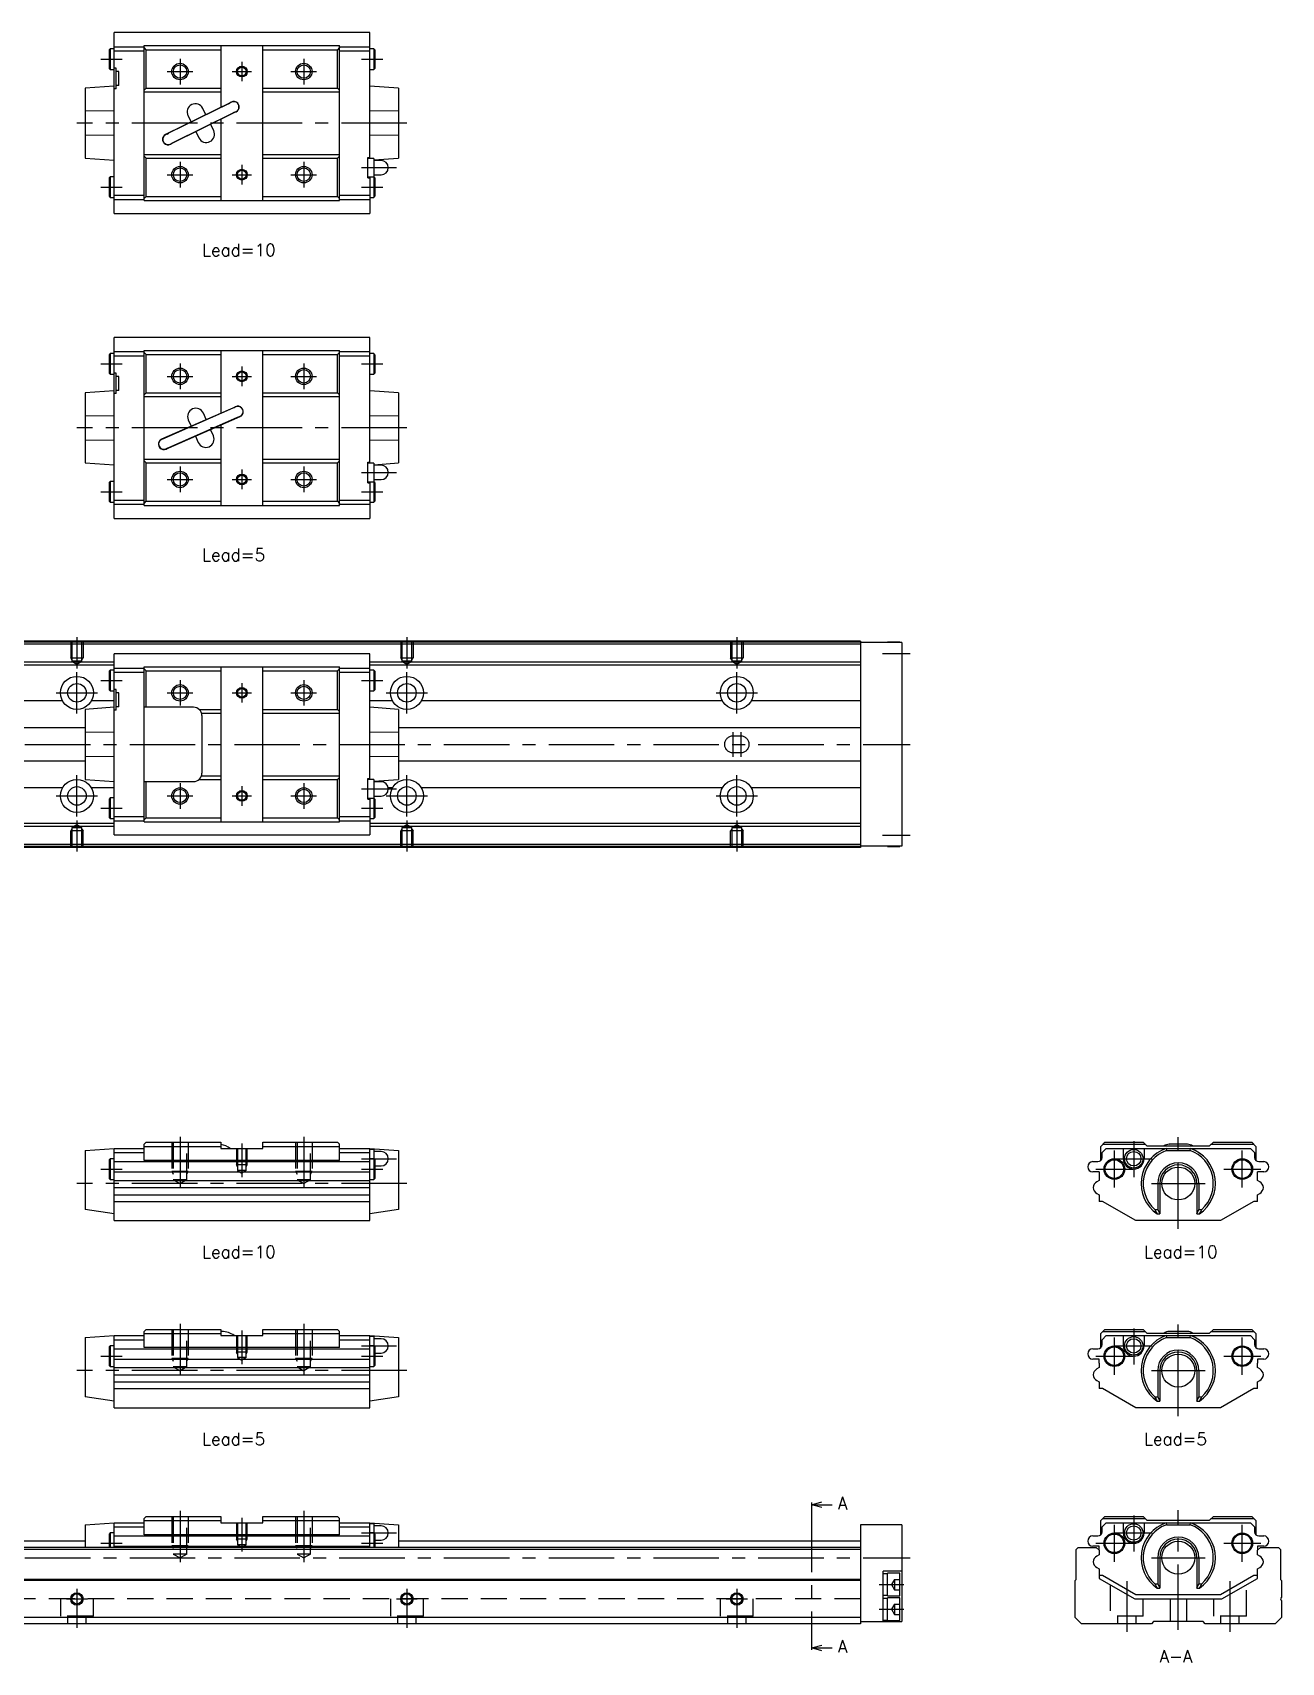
# Model space of a CAD drawing. Extents: x 0 to 574, y -8 to 396.
# Drawn here: x 271.4 to 574.1, y 0.6 to 395.8 of the extents above; entities that cross this region are included whole.
import ezdxf

# ---------------------------------------------------------------- set-up
doc = ezdxf.new("R2010")
doc.units = 0
doc.header["$LTSCALE"] = 0.5
doc.linetypes.add('CENTER', pattern=[50.8, 31.75, -6.35, 6.35, -6.35])
doc.linetypes.add('DASHED', pattern=[19.05, 12.7, -6.35])
for name, color, linetype in [('MSM_CENTER', 1, 'CENTER'), ('MSM_CONTINUOUS', 7, 'CONTINUOUS'), ('MSM_DASHED', 4, 'DASHED'), ('MSM_NARROW', 5, 'CONTINUOUS'), ('MSM_PART_NUMBER', 7, 'CONTINUOUS')]:
    doc.layers.add(name, color=color, linetype=linetype)
doc.styles.get("Standard").update_dxf_attribs({"font": 'txt.shx', "height": 1, "bigfont": 'bigfont.shx'})

msp = doc.modelspace()

# ---------------------------------------------------------------- linework, layer by layer
at = {"layer": 'MSM_CENTER'}
for p, q in [((287.91, 389.38), (293.11, 389.38)), ((307.11, 389.48), (307.11, 383.28)), ((322.11, 388.75), (322.11, 384.02)), ((337.11, 389.48), (337.11, 383.28)), ((351.11, 389.38), (356.31, 389.38)), ((304.01, 386.38), (310.21, 386.38)), ((319.74, 386.38), (324.47, 386.38)), ((334.01, 386.38), (340.21, 386.38)), ((362.11, 373.88), (282.11, 373.88)), ((307.11, 364.48), (307.11, 358.28)), ((322.11, 363.75), (322.11, 359.02)), ((337.11, 364.48), (337.11, 358.28)), ((304.01, 361.38), (310.21, 361.38)), ((319.74, 361.38), (324.47, 361.38)), ((334.01, 361.38), (340.21, 361.38)), ((351.11, 363.08), (359.61, 363.08)), ((287.91, 358.38), (293.11, 358.38)), ((351.11, 358.38), (356.31, 358.38)), ((287.91, 315.48), (293.11, 315.48)), ((304.01, 312.48), (310.21, 312.48)), ((307.11, 315.58), (307.11, 309.38)), ((319.74, 312.48), (324.47, 312.48)), ((322.11, 314.85), (322.11, 310.12)), ((334.01, 312.48), (340.21, 312.48)), ((337.11, 315.58), (337.11, 309.38)), ((351.11, 315.48), (356.31, 315.48)), ((362.11, 299.98), (282.11, 299.98)), ((307.11, 290.58), (307.11, 284.38)), ((322.11, 289.85), (322.11, 285.12)), ((337.11, 290.58), (337.11, 284.38)), ((351.11, 289.18), (359.61, 289.18)), ((304.01, 287.48), (310.21, 287.48)), ((319.74, 287.48), (324.47, 287.48)), ((334.01, 287.48), (340.21, 287.48)), ((287.91, 284.48), (293.11, 284.48)), ((351.11, 284.48), (356.31, 284.48)), ((282.11, 249.23), (282.11, 241.6)), ((362.11, 249.23), (362.11, 241.6)), ((442.11, 249.23), (442.11, 241.6)), ((477.41, 245.23), (484.11, 245.23)), ((282.11, 230.73), (282.11, 240.73)), ((287.91, 238.73), (293.11, 238.73)), ((307.11, 238.83), (307.11, 232.63)), ((322.11, 238.1), (322.11, 233.37)), ((337.11, 238.83), (337.11, 232.63)), ((351.11, 238.73), (356.31, 238.73)), ((362.11, 230.73), (362.11, 240.73)), ((442.11, 230.73), (442.11, 240.73)), ((277.11, 235.73), (287.11, 235.73)), ((304.01, 235.73), (310.21, 235.73)), ((319.74, 235.73), (324.47, 235.73)), ((334.01, 235.73), (340.21, 235.73)), ((357.11, 235.73), (367.11, 235.73)), ((437.11, 235.73), (447.11, 235.73)), ((441.11, 226.23), (441.11, 220.23)), ((443.11, 226.23), (443.11, 220.23)), ((117.11, 223.23), (484.11, 223.23)), ((282.11, 205.73), (282.11, 215.73)), ((307.11, 213.83), (307.11, 207.63)), ((337.11, 213.83), (337.11, 207.63)), ((362.11, 205.73), (362.11, 215.73)), ((442.11, 205.73), (442.11, 215.73)), ((277.11, 210.73), (287.11, 210.73)), ((304.01, 210.73), (310.21, 210.73)), ((319.74, 210.73), (324.47, 210.73)), ((322.11, 213.1), (322.11, 208.37)), ((334.01, 210.73), (340.21, 210.73)), ((351.11, 212.43), (359.61, 212.43)), ((357.11, 210.73), (367.11, 210.73)), ((437.11, 210.73), (447.11, 210.73)), ((287.91, 207.73), (293.11, 207.73)), ((351.11, 207.73), (356.31, 207.73)), ((282.11, 204.74), (282.11, 197.23)), ((362.11, 204.74), (362.11, 197.23)), ((442.11, 204.74), (442.11, 197.23)), ((477.41, 201.23), (484.11, 201.23)), ((307.11, 128.1), (307.11, 115.71)), ((337.11, 128.1), (337.11, 115.71)), ((538.35, 127), (538.35, 118.25)), ((549.15, 105.75), (549.15, 128.05)), ((322.11, 126.45), (322.11, 118.29)), ((351.11, 122.75), (359.61, 122.75)), ((533.65, 115.75), (533.65, 124.75)), ((533.85, 122.75), (542.85, 122.75)), ((564.65, 115.75), (564.65, 124.75)), ((287.91, 120.25), (293.11, 120.25)), ((351.11, 120.25), (356.31, 120.25)), ((529.15, 120.25), (538.15, 120.25)), ((560.15, 120.25), (569.15, 120.25)), ((362.11, 116.75), (282.11, 116.75)), ((542.65, 116.75), (555.65, 116.75)), ((307.11, 82.72), (307.11, 70.34)), ((322.11, 81.07), (322.11, 72.91)), ((337.11, 82.72), (337.11, 70.34)), ((533.65, 70.37), (533.65, 79.37)), ((538.35, 81.62), (538.35, 72.87)), ((549.15, 60.37), (549.15, 82.67)), ((564.65, 70.37), (564.65, 79.37)), ((351.11, 77.37), (359.61, 77.37)), ((533.85, 77.37), (542.85, 77.37)), ((362.11, 71.37), (282.11, 71.37)), ((287.91, 74.87), (293.11, 74.87)), ((351.11, 74.87), (356.31, 74.87)), ((529.15, 74.87), (538.15, 74.87)), ((542.65, 71.37), (555.65, 71.37)), ((560.15, 74.87), (569.15, 74.87)), ((307.11, 37.35), (307.11, 24.96)), ((322.11, 35.7), (322.11, 27.54)), ((337.11, 37.35), (337.11, 24.96)), ((460.2, 38.36), (460.2, 4.63)), ((538.35, 36.25), (538.35, 27.5)), ((549.15, 8.5), (549.15, 37.5)), ((351.11, 32), (359.61, 32)), ((533.65, 25), (533.65, 34)), ((533.85, 32), (542.85, 32)), ((564.65, 25), (564.65, 34)), ((287.91, 29.5), (293.11, 29.5)), ((351.11, 29.5), (356.31, 29.5)), ((529.15, 29.5), (538.15, 29.5)), ((560.15, 29.5), (569.15, 29.5)), ((117.11, 26), (484.11, 26)), ((542.65, 26), (555.65, 26)), ((536.65, 20.29), (536.65, 8)), ((561.65, 20.29), (561.65, 8)), ((279.57, 16), (284.64, 16)), ((282.11, 18.5), (282.11, 9)), ((359.57, 16), (364.64, 16)), ((362.11, 18.5), (362.11, 9)), ((439.53, 16), (444.68, 16)), ((442.11, 18.5), (442.11, 9)), ((476.61, 19.5), (482.61, 19.5)), ((476.61, 13.5), (482.61, 13.5))]:
    msp.add_line(p, q, dxfattribs=at)
at = {"layer": 'MSM_CONTINUOUS'}
for p, q in [((353.11, 395.83), (291.11, 395.83)), ((291.11, 351.93), (291.11, 395.83)), ((353.11, 365.33), (353.11, 395.83)), ((290.16, 391.88), (289.91, 391.63)), ((289.91, 391.63), (289.91, 387.13)), ((291.11, 391.88), (290.16, 391.88)), ((290.16, 391.88), (290.16, 386.88)), ((291.11, 392.38), (298.41, 392.38)), ((291.11, 391.38), (298.41, 391.38)), ((298.41, 355.08), (298.41, 392.68)), ((298.41, 392.68), (345.81, 392.68)), ((298.91, 391.68), (298.41, 392.18)), ((298.91, 382.38), (298.91, 391.68)), ((298.91, 391.68), (317.01, 391.68)), ((317.01, 392.68), (317.01, 377.73)), ((327.21, 355.08), (327.21, 392.68)), ((327.21, 391.68), (345.31, 391.68)), ((345.81, 392.18), (345.31, 391.68)), ((345.31, 382.38), (345.31, 391.68)), ((345.81, 355.08), (345.81, 392.68)), ((345.81, 392.38), (353.11, 392.38)), ((345.81, 391.38), (353.11, 391.38)), ((354.06, 391.88), (353.11, 391.88)), ((354.06, 391.88), (354.06, 386.88)), ((354.31, 391.63), (354.06, 391.88)), ((354.31, 391.63), (354.31, 387.13)), ((289.91, 387.13), (290.16, 386.88)), ((290.16, 386.88), (291.11, 386.88)), ((291.61, 387.18), (291.11, 387.18)), ((291.61, 382.18), (291.61, 387.18)), ((292.31, 386.38), (291.61, 386.38)), ((292.31, 382.98), (292.31, 386.38)), ((353.11, 386.88), (354.06, 386.88)), ((354.06, 386.88), (354.31, 387.13)), ((291.11, 382.88), (284.11, 382.38)), ((284.11, 382.38), (284.11, 365.38)), ((291.61, 382.18), (291.11, 382.18)), ((292.31, 382.98), (291.61, 382.98)), ((298.41, 381.88), (298.91, 382.38)), ((298.41, 381.48), (317.01, 381.48)), ((298.91, 382.38), (317.01, 382.38)), ((327.21, 382.38), (345.31, 382.38)), ((327.21, 381.48), (345.81, 381.48)), ((345.31, 382.38), (345.81, 381.88)), ((360.11, 382.38), (353.11, 382.88)), ((360.11, 382.38), (360.11, 365.38)), ((291.11, 376.84), (284.11, 376.76)), ((319.58, 379), (303.58, 371.1)), ((318.87, 378.59), (304.34, 371.42)), ((304.73, 368.77), (320.73, 376.67)), ((305.44, 369.18), (319.98, 376.35)), ((309.03, 375.69), (309.79, 374.16)), ((313.37, 375.93), (312.62, 377.46)), ((318.87, 378.59), (319.2, 378.72)), ((319.6, 378.95), (319.29, 378.8)), ((320.28, 376.54), (319.98, 376.35)), ((320.39, 376.55), (320.71, 376.71)), ((360.11, 376.76), (353.11, 376.84)), ((310.94, 371.83), (311.69, 370.31)), ((315.28, 372.08), (314.52, 373.6)), ((317.01, 374.83), (317.01, 355.08)), ((284.11, 371.01), (291.11, 370.93)), ((303.92, 371.21), (303.6, 371.05)), ((304.03, 371.23), (304.34, 371.42)), ((304.71, 368.81), (305.02, 368.97)), ((305.11, 369.05), (305.44, 369.18)), ((353.11, 370.93), (360.11, 371.01)), ((284.11, 365.38), (291.11, 364.88)), ((298.41, 366.28), (317.01, 366.28)), ((298.91, 365.38), (298.41, 365.88)), ((298.91, 365.38), (317.01, 365.38)), ((298.91, 356.08), (298.91, 365.38)), ((327.21, 366.28), (345.81, 366.28)), ((327.21, 365.38), (345.31, 365.38)), ((345.81, 365.88), (345.31, 365.38)), ((345.31, 356.08), (345.31, 365.38)), ((352.61, 365.58), (353.11, 365.58)), ((352.61, 360.58), (352.61, 365.58)), ((354.11, 365.33), (352.61, 365.33)), ((354.11, 364.95), (360.11, 365.38)), ((354.11, 365.33), (354.11, 360.83)), ((355.86, 364.83), (354.11, 364.83)), ((290.16, 360.88), (289.91, 360.63)), ((289.91, 360.63), (289.91, 356.13)), ((290.16, 360.88), (290.16, 355.88)), ((291.11, 360.88), (290.16, 360.88)), ((352.61, 360.83), (354.11, 360.83)), ((352.61, 360.58), (353.11, 360.58)), ((353.11, 360.83), (353.11, 351.93)), ((354.06, 360.83), (354.06, 355.88)), ((354.11, 361.33), (355.86, 361.33)), ((354.31, 360.63), (354.11, 360.83)), ((354.31, 360.63), (354.31, 356.13)), ((289.91, 356.13), (290.16, 355.88)), ((290.16, 355.88), (291.11, 355.88)), ((291.11, 356.38), (298.41, 356.38)), ((298.41, 355.58), (298.91, 356.08)), ((298.91, 356.08), (317.01, 356.08)), ((327.21, 356.08), (345.31, 356.08)), ((345.31, 356.08), (345.81, 355.58)), ((345.81, 356.38), (353.11, 356.38)), ((353.11, 355.88), (354.06, 355.88)), ((354.06, 355.88), (354.31, 356.13)), ((291.11, 355.38), (298.41, 355.38)), ((291.11, 351.93), (353.11, 351.93)), ((298.41, 355.08), (345.81, 355.08)), ((345.81, 355.38), (353.11, 355.38)), ((353.11, 321.93), (291.11, 321.93)), ((291.11, 278.03), (291.11, 321.93)), ((353.11, 291.43), (353.11, 321.93)), ((290.16, 317.98), (289.91, 317.73)), ((289.91, 317.73), (289.91, 313.23)), ((291.11, 317.98), (290.16, 317.98)), ((290.16, 317.98), (290.16, 312.98)), ((291.11, 318.48), (298.41, 318.48)), ((291.11, 317.48), (298.41, 317.48)), ((298.41, 281.18), (298.41, 318.78)), ((298.41, 318.78), (345.81, 318.78)), ((298.91, 317.78), (298.41, 318.28)), ((298.91, 308.48), (298.91, 317.78)), ((298.91, 317.78), (317.01, 317.78)), ((317.01, 318.78), (317.01, 303.53)), ((327.21, 281.18), (327.21, 318.78)), ((327.21, 317.78), (345.31, 317.78)), ((345.81, 318.28), (345.31, 317.78)), ((345.31, 308.48), (345.31, 317.78)), ((345.81, 281.18), (345.81, 318.78)), ((345.81, 318.48), (353.11, 318.48)), ((345.81, 317.48), (353.11, 317.48)), ((354.06, 317.98), (353.11, 317.98)), ((354.06, 317.98), (354.06, 312.98)), ((354.31, 317.73), (354.06, 317.98)), ((354.31, 317.73), (354.31, 313.23)), ((289.91, 313.23), (290.16, 312.98)), ((290.16, 312.98), (291.11, 312.98)), ((291.61, 313.28), (291.11, 313.28)), ((291.61, 308.28), (291.61, 313.28)), ((292.31, 312.48), (291.61, 312.48)), ((292.31, 309.08), (292.31, 312.48)), ((353.11, 312.98), (354.06, 312.98)), ((354.06, 312.98), (354.31, 313.23)), ((291.11, 308.98), (284.11, 308.48)), ((284.11, 308.48), (284.11, 291.48)), ((291.61, 308.28), (291.11, 308.28)), ((292.31, 309.08), (291.61, 309.08)), ((298.41, 307.98), (298.91, 308.48)), ((298.91, 308.48), (317.01, 308.48)), ((327.21, 308.48), (345.31, 308.48)), ((345.31, 308.48), (345.81, 307.98)), ((360.11, 308.48), (353.11, 308.98)), ((360.11, 308.48), (360.11, 291.48)), ((298.41, 307.58), (317.01, 307.58)), ((320.63, 305.12), (302.63, 297.22)), ((319.9, 304.75), (303.4, 297.51)), ((320.65, 305.08), (320.33, 304.93)), ((327.21, 307.58), (345.81, 307.58)), ((291.11, 302.94), (284.11, 302.86)), ((303.68, 294.84), (321.68, 302.74)), ((304.41, 295.22), (320.91, 302.46)), ((309.12, 301.93), (309.8, 300.37)), ((313.46, 301.98), (312.78, 303.53)), ((317.01, 300.69), (317.01, 281.18)), ((321.33, 302.64), (321.66, 302.79)), ((360.11, 302.86), (353.11, 302.94)), ((284.11, 297.11), (291.11, 297.03)), ((302.98, 297.32), (302.65, 297.18)), ((310.85, 297.99), (311.53, 296.43)), ((315.19, 298.04), (314.51, 299.6)), ((353.11, 297.03), (360.11, 297.11)), ((303.66, 294.89), (303.98, 295.03)), ((284.11, 291.48), (291.11, 290.98)), ((298.41, 292.38), (317.01, 292.38)), ((298.91, 291.48), (298.41, 291.98)), ((298.91, 291.48), (317.01, 291.48)), ((298.91, 282.18), (298.91, 291.48)), ((327.21, 292.38), (345.81, 292.38)), ((327.21, 291.48), (345.31, 291.48)), ((345.81, 291.98), (345.31, 291.48)), ((345.31, 282.18), (345.31, 291.48)), ((352.61, 291.68), (353.11, 291.68)), ((352.61, 286.68), (352.61, 291.68)), ((354.11, 291.43), (352.61, 291.43)), ((354.11, 291.05), (360.11, 291.48)), ((354.11, 291.43), (354.11, 286.93)), ((355.86, 290.93), (354.11, 290.93)), ((290.16, 286.98), (289.91, 286.73)), ((289.91, 286.73), (289.91, 282.23)), ((290.16, 286.98), (290.16, 281.98)), ((291.11, 286.98), (290.16, 286.98)), ((352.61, 286.93), (354.11, 286.93)), ((352.61, 286.68), (353.11, 286.68)), ((353.11, 286.93), (353.11, 278.03)), ((354.06, 286.93), (354.06, 281.98)), ((354.11, 287.43), (355.86, 287.43)), ((354.31, 286.73), (354.11, 286.93)), ((354.31, 286.73), (354.31, 282.23)), ((289.91, 282.23), (290.16, 281.98)), ((290.16, 281.98), (291.11, 281.98)), ((291.11, 282.48), (298.41, 282.48)), ((291.11, 281.48), (298.41, 281.48)), ((298.41, 281.68), (298.91, 282.18)), ((298.41, 281.18), (345.81, 281.18)), ((298.91, 282.18), (317.01, 282.18)), ((327.21, 282.18), (345.31, 282.18)), ((345.31, 282.18), (345.81, 281.68)), ((345.81, 282.48), (353.11, 282.48)), ((345.81, 281.48), (353.11, 281.48)), ((353.11, 281.98), (354.06, 281.98)), ((354.06, 281.98), (354.31, 282.23)), ((291.11, 278.03), (353.11, 278.03)), ((472.11, 248.23), (172.11, 248.23)), ((472.11, 248.03), (172.11, 248.03)), ((472.11, 247.53), (172.11, 247.53)), ((353.11, 245.18), (291.11, 245.18)), ((291.11, 201.28), (291.11, 245.18)), ((353.11, 214.68), (353.11, 245.18)), ((472.11, 248.23), (472.11, 198.23)), ((482.11, 247.93), (472.11, 247.93)), ((478.61, 247.93), (478.61, 247.98)), ((481.61, 247.98), (478.61, 247.98)), ((481.61, 247.93), (481.61, 247.98)), ((482.11, 247.93), (482.11, 198.53)), ((291.11, 243.13), (172.11, 243.13)), ((291.11, 242.43), (172.11, 242.43)), ((290.16, 241.23), (289.91, 240.98)), ((291.11, 241.23), (290.16, 241.23)), ((290.16, 241.23), (290.16, 236.23)), ((291.11, 241.73), (298.41, 241.73)), ((298.41, 242.03), (345.81, 242.03)), ((298.41, 204.43), (298.41, 242.03)), ((298.91, 241.03), (298.41, 241.53)), ((317.01, 242.03), (317.01, 204.43)), ((327.21, 204.43), (327.21, 242.03)), ((345.81, 241.53), (345.31, 241.03)), ((345.81, 204.43), (345.81, 242.03)), ((345.81, 241.73), (353.11, 241.73)), ((472.11, 243.13), (353.11, 243.13)), ((472.11, 242.43), (353.11, 242.43)), ((354.06, 241.23), (353.11, 241.23)), ((354.06, 241.23), (354.06, 236.23)), ((354.31, 240.98), (354.06, 241.23)), ((289.91, 240.98), (289.91, 236.48)), ((291.11, 240.73), (298.41, 240.73)), ((298.91, 241.03), (317.01, 241.03)), ((298.91, 232.23), (298.91, 241.03)), ((327.21, 241.03), (345.31, 241.03)), ((345.31, 231.73), (345.31, 241.03)), ((345.81, 240.73), (353.11, 240.73)), ((354.31, 240.98), (354.31, 236.48)), ((278.62, 233.77), (205.59, 233.77)), ((291.11, 233.77), (285.59, 233.77)), ((289.91, 236.48), (290.16, 236.23)), ((290.16, 236.23), (291.11, 236.23)), ((291.61, 236.53), (291.11, 236.53)), ((291.61, 231.53), (291.61, 236.53)), ((292.31, 235.73), (291.61, 235.73)), ((292.31, 232.33), (292.31, 235.73)), ((353.11, 236.23), (354.06, 236.23)), ((358.62, 233.77), (353.11, 233.77)), ((354.06, 236.23), (354.31, 236.48)), ((438.62, 233.77), (365.59, 233.77)), ((472.11, 233.77), (445.59, 233.77)), ((291.11, 232.23), (284.11, 231.73)), ((284.11, 231.73), (284.11, 214.73)), ((291.61, 231.53), (291.11, 231.53)), ((292.31, 232.33), (291.61, 232.33)), ((310.41, 232.23), (298.41, 232.23)), ((311.73, 231.73), (317.01, 231.73)), ((312.31, 230.83), (317.01, 230.83)), ((312.41, 230.23), (312.41, 216.23)), ((327.21, 231.73), (345.31, 231.73)), ((327.21, 230.83), (345.81, 230.83)), ((345.31, 231.73), (345.81, 231.23)), ((360.11, 231.73), (353.11, 232.23)), ((360.11, 231.73), (360.11, 214.73)), ((284.11, 227.23), (181.61, 227.23)), ((291.11, 226.19), (284.11, 226.11)), ((360.11, 226.11), (353.11, 226.19)), ((472.11, 227.23), (360.11, 227.23)), ((181.61, 219.23), (284.11, 219.23)), ((284.11, 220.36), (291.11, 220.28)), ((353.11, 220.28), (360.11, 220.36)), ((360.11, 219.23), (472.11, 219.23)), ((284.11, 214.73), (291.11, 214.23)), ((298.41, 214.23), (310.41, 214.23)), ((298.91, 205.43), (298.91, 214.23)), ((311.73, 214.73), (317.01, 214.73)), ((312.31, 215.63), (317.01, 215.63)), ((327.21, 215.63), (345.81, 215.63)), ((327.21, 214.73), (345.31, 214.73)), ((345.81, 215.23), (345.31, 214.73)), ((345.31, 205.43), (345.31, 214.73)), ((352.61, 214.93), (353.11, 214.93)), ((352.61, 209.93), (352.61, 214.93)), ((354.11, 214.68), (352.61, 214.68)), ((354.11, 214.3), (360.11, 214.73)), ((354.11, 214.68), (354.11, 210.18)), ((355.86, 214.18), (354.11, 214.18)), ((278.62, 212.69), (205.59, 212.69)), ((291.11, 212.69), (285.59, 212.69)), ((290.16, 210.23), (289.91, 209.98)), ((289.91, 209.98), (289.91, 205.48)), ((290.16, 210.23), (290.16, 205.23)), ((291.11, 210.23), (290.16, 210.23)), ((352.61, 210.18), (354.11, 210.18)), ((352.61, 209.93), (353.11, 209.93)), ((353.11, 210.18), (353.11, 201.28)), ((354.06, 210.18), (354.06, 205.23)), ((354.11, 210.68), (355.86, 210.68)), ((354.31, 209.98), (354.11, 210.18)), ((354.31, 209.98), (354.31, 205.48)), ((358.62, 212.69), (357.59, 212.69)), ((438.62, 212.69), (365.59, 212.69)), ((472.11, 212.69), (445.59, 212.69)), ((291.11, 205.73), (298.41, 205.73)), ((345.81, 205.73), (353.11, 205.73)), ((291.11, 204.03), (172.11, 204.03)), ((291.11, 203.33), (172.11, 203.33)), ((289.91, 205.48), (290.16, 205.23)), ((290.16, 205.23), (291.11, 205.23)), ((291.11, 204.73), (298.41, 204.73)), ((298.41, 204.93), (298.91, 205.43)), ((298.41, 204.43), (345.81, 204.43)), ((298.91, 205.43), (317.01, 205.43)), ((327.21, 205.43), (345.31, 205.43)), ((345.31, 205.43), (345.81, 204.93)), ((345.81, 204.73), (353.11, 204.73)), ((353.11, 205.23), (354.06, 205.23)), ((472.11, 204.03), (353.11, 204.03)), ((472.11, 203.33), (353.11, 203.33)), ((354.06, 205.23), (354.31, 205.48)), ((472.11, 198.93), (172.11, 198.93)), ((472.11, 198.43), (172.11, 198.43)), ((472.11, 198.23), (172.11, 198.23)), ((291.11, 201.28), (353.11, 201.28)), ((482.11, 198.53), (472.11, 198.53)), ((478.61, 198.48), (481.61, 198.48)), ((481.61, 198.48), (481.61, 198.53)), ((298.41, 126.25), (298.91, 126.75)), ((298.91, 126.75), (317.01, 126.75)), ((317.01, 126.75), (317.01, 125.25)), ((327.21, 125.25), (327.21, 126.75)), ((327.21, 126.75), (345.31, 126.75)), ((345.31, 126.75), (345.81, 126.25)), ((531.34, 126.75), (530.34, 125.75)), ((531.34, 126.75), (540.65, 126.75)), ((541.55, 125.85), (540.65, 126.75)), ((557.65, 126.75), (556.75, 125.85)), ((557.65, 126.75), (566.94, 126.75)), ((567.94, 125.75), (566.94, 126.75)), ((284.11, 124.75), (291.11, 125.25)), ((284.11, 124.75), (284.11, 110.43)), ((290.16, 122.75), (289.91, 122.5)), ((291.11, 122.75), (290.16, 122.75)), ((290.16, 122.75), (290.16, 117.75)), ((291.11, 125.25), (298.41, 125.25)), ((291.11, 107.75), (291.11, 125.25)), ((291.11, 124.25), (298.41, 124.25)), ((298.41, 122.33), (298.41, 126.25)), ((298.41, 125.75), (317.01, 125.75)), ((317.01, 125.25), (327.21, 125.25)), ((327.21, 125.75), (345.81, 125.75)), ((345.81, 122.33), (345.81, 126.25)), ((345.81, 125.25), (353.11, 125.25)), ((345.81, 124.25), (353.11, 124.25)), ((353.11, 125.25), (360.11, 124.75)), ((353.11, 107.75), (353.11, 125.25)), ((354.11, 125), (353.11, 125)), ((354.06, 122.75), (353.11, 122.75)), ((354.31, 122.5), (354.06, 122.75)), ((354.06, 122.75), (354.06, 117.75)), ((354.11, 125), (354.11, 122.7)), ((355.86, 124.5), (354.11, 124.5)), ((360.11, 124.75), (360.11, 110.43)), ((530.34, 122.33), (530.34, 125.75)), ((530.65, 124.25), (531.65, 125.25)), ((530.65, 123.05), (530.65, 124.25)), ((530.84, 126.25), (541.15, 126.25)), ((531.65, 125.25), (566.65, 125.25)), ((535.85, 122.75), (535.85, 125.25)), ((540.85, 125.25), (540.85, 122.75)), ((541.55, 125.85), (556.75, 125.85)), ((546.19, 125.25), (546.27, 124.75)), ((546.27, 124.75), (552.02, 124.75)), ((546.9, 126.25), (546.83, 126.24)), ((551.39, 126.25), (546.9, 126.25)), ((552.02, 124.75), (552.1, 125.25)), ((557.15, 126.25), (567.44, 126.25)), ((566.65, 125.25), (567.65, 124.25)), ((567.65, 124.25), (567.65, 123.05)), ((567.94, 125.75), (567.94, 122.33)), ((289.91, 122.5), (289.91, 118)), ((291.11, 122.05), (353.11, 122.05)), ((291.11, 119.55), (353.11, 119.55)), ((345.81, 122.33), (298.41, 122.33)), ((354.31, 122.5), (354.31, 118)), ((354.31, 121), (355.86, 121)), ((528.45, 122.05), (529.65, 122.05)), ((529.95, 119.55), (528.45, 119.55)), ((529.95, 119.55), (529.95, 117.47)), ((569.85, 119.55), (568.35, 119.55)), ((568.35, 117.47), (568.35, 119.55)), ((568.65, 122.05), (569.85, 122.05)), ((289.91, 118), (290.16, 117.75)), ((290.16, 117.75), (291.11, 117.75)), ((291.11, 117.47), (353.11, 117.47)), ((291.11, 115.75), (353.11, 115.75)), ((353.11, 117.75), (354.06, 117.75)), ((354.06, 117.75), (354.31, 118)), ((529.95, 117.47), (529.39, 117.15)), ((544.15, 116.75), (544.15, 110.43)), ((544.65, 116.75), (544.65, 109.37)), ((553.65, 116.75), (553.65, 109.37)), ((554.15, 116.75), (554.15, 110.43)), ((568.91, 117.15), (568.35, 117.47)), ((291.11, 114.02), (353.11, 114.02)), ((291.11, 112.41), (353.11, 112.41)), ((529.39, 114.35), (529.95, 114.02)), ((529.95, 114.02), (529.95, 112.41)), ((530.8, 112.41), (529.95, 112.41)), ((538.87, 107.75), (530.8, 112.41)), ((567.5, 112.41), (559.42, 107.75)), ((568.35, 112.41), (567.5, 112.41)), ((568.35, 114.02), (568.91, 114.35)), ((568.35, 112.41), (568.35, 114.02)), ((291.11, 109.37), (284.11, 110.43)), ((291.11, 107.75), (353.11, 107.75)), ((360.11, 110.43), (353.11, 109.37)), ((559.42, 107.75), (538.87, 107.75)), ((543.46, 110.43), (544.15, 110.43)), ((543.99, 109.37), (544.65, 109.37)), ((544.15, 110.43), (544.65, 109.37)), ((553.65, 109.37), (554.15, 110.43)), ((553.65, 109.37), (554.3, 109.37)), ((554.15, 110.43), (554.83, 110.43)), ((284.11, 79.37), (291.11, 79.87)), ((284.11, 79.37), (284.11, 65.05)), ((291.11, 79.87), (298.41, 79.87)), ((291.11, 62.37), (291.11, 79.87)), ((298.41, 80.87), (298.91, 81.37)), ((298.41, 76.96), (298.41, 80.87)), ((298.41, 80.37), (317.01, 80.37)), ((298.91, 81.37), (317.01, 81.37)), ((317.01, 81.37), (317.01, 79.87)), ((317.26, 80.87), (317.01, 80.87)), ((317.01, 79.87), (327.21, 79.87)), ((327.21, 79.87), (327.21, 81.37)), ((327.21, 81.37), (345.31, 81.37)), ((327.21, 80.37), (345.81, 80.37)), ((345.31, 81.37), (345.81, 80.87)), ((345.81, 76.96), (345.81, 80.87)), ((345.81, 79.87), (353.11, 79.87)), ((353.11, 79.87), (360.11, 79.37)), ((353.11, 62.37), (353.11, 79.87)), ((354.11, 79.62), (353.11, 79.62)), ((354.11, 79.62), (354.11, 77.32)), ((355.86, 79.12), (354.11, 79.12)), ((360.11, 79.37), (360.11, 65.05)), ((531.34, 81.37), (530.34, 80.37)), ((530.34, 76.96), (530.34, 80.37)), ((530.65, 78.87), (531.65, 79.87)), ((530.84, 80.87), (541.15, 80.87)), ((531.34, 81.37), (540.65, 81.37)), ((531.65, 79.87), (566.65, 79.87)), ((535.85, 77.37), (535.85, 79.87)), ((541.55, 80.47), (540.65, 81.37)), ((540.85, 79.87), (540.85, 77.37)), ((541.55, 80.47), (556.75, 80.47)), ((546.19, 79.87), (546.27, 79.37)), ((546.27, 79.37), (552.02, 79.37)), ((546.9, 80.87), (546.83, 80.87)), ((551.39, 80.87), (546.9, 80.87)), ((552.02, 79.37), (552.1, 79.87)), ((557.65, 81.37), (556.75, 80.47)), ((557.15, 80.87), (567.44, 80.87)), ((557.65, 81.37), (566.94, 81.37)), ((566.65, 79.87), (567.65, 78.87)), ((567.94, 80.37), (566.94, 81.37)), ((567.94, 80.37), (567.94, 76.96)), ((290.16, 77.37), (289.91, 77.12)), ((289.91, 77.12), (289.91, 72.62)), ((291.11, 77.37), (290.16, 77.37)), ((290.16, 77.37), (290.16, 72.37)), ((291.11, 78.87), (298.41, 78.87)), ((291.11, 76.67), (353.11, 76.67)), ((345.81, 76.96), (298.41, 76.96)), ((345.81, 78.87), (353.11, 78.87)), ((354.06, 77.37), (353.11, 77.37)), ((354.31, 77.12), (354.06, 77.37)), ((354.06, 77.37), (354.06, 72.37)), ((354.31, 77.12), (354.31, 72.62)), ((354.31, 75.62), (355.86, 75.62)), ((528.45, 76.67), (529.65, 76.67)), ((530.65, 77.67), (530.65, 78.87)), ((567.65, 78.87), (567.65, 77.67)), ((568.65, 76.67), (569.85, 76.67)), ((289.91, 72.62), (290.16, 72.37)), ((290.16, 72.37), (291.11, 72.37)), ((291.11, 74.17), (353.11, 74.17)), ((291.11, 72.1), (353.11, 72.1)), ((353.11, 72.37), (354.06, 72.37)), ((354.06, 72.37), (354.31, 72.62)), ((529.95, 74.17), (528.45, 74.17)), ((529.95, 72.1), (529.39, 71.77)), ((529.95, 73.17), (529.95, 74.17)), ((529.95, 73.17), (529.95, 72.1)), ((544.15, 71.37), (544.15, 65.05)), ((544.65, 71.37), (544.65, 63.99)), ((553.65, 71.37), (553.65, 63.99)), ((554.15, 71.37), (554.15, 65.05)), ((569.85, 74.17), (568.35, 74.17)), ((568.35, 74.17), (568.35, 73.17)), ((568.35, 72.1), (568.35, 73.17)), ((568.91, 71.77), (568.35, 72.1)), ((291.11, 70.37), (353.11, 70.37)), ((291.11, 68.65), (353.11, 68.65)), ((529.39, 68.97), (529.95, 68.65)), ((529.95, 68.65), (529.95, 67.04)), ((568.35, 68.65), (568.91, 68.97)), ((568.35, 67.04), (568.35, 68.65)), ((291.11, 63.99), (284.11, 65.05)), ((291.11, 67.04), (353.11, 67.04)), ((360.11, 65.05), (353.11, 63.99)), ((530.8, 67.04), (529.95, 67.04)), ((538.87, 62.37), (530.8, 67.04)), ((543.46, 65.05), (544.15, 65.05)), ((543.99, 63.99), (544.65, 63.99)), ((544.15, 65.05), (544.65, 63.99)), ((553.65, 63.99), (554.15, 65.05)), ((553.65, 63.99), (554.3, 63.99)), ((554.15, 65.05), (554.83, 65.05)), ((567.5, 67.04), (559.42, 62.37)), ((568.35, 67.04), (567.5, 67.04)), ((291.11, 62.37), (353.11, 62.37)), ((559.42, 62.37), (538.87, 62.37)), ((460.2, 38.86), (462.7, 39.53)), ((298.41, 35.5), (298.91, 36)), ((298.91, 36), (317.01, 36)), ((317.01, 36), (317.01, 34.5)), ((327.21, 34.5), (327.21, 36)), ((327.21, 36), (345.31, 36)), ((345.31, 36), (345.81, 35.5)), ((460.2, 39.36), (460.2, 38.36)), ((462.7, 38.19), (460.2, 38.86)), ((460.2, 38.86), (465.2, 38.86)), ((531.34, 36), (530.34, 35)), ((531.34, 36), (540.65, 36)), ((541.55, 35.1), (540.65, 36)), ((557.65, 36), (556.75, 35.1)), ((557.65, 36), (566.94, 36)), ((567.94, 35), (566.94, 36)), ((284.11, 34), (291.11, 34.5)), ((284.11, 34), (284.11, 28.5)), ((290.16, 32), (289.91, 31.75)), ((289.91, 31.75), (289.91, 28.5)), ((291.11, 32), (290.16, 32)), ((290.16, 32), (290.16, 28.5)), ((291.11, 28.5), (291.11, 34.5)), ((291.11, 34.5), (298.41, 34.5)), ((291.11, 33.5), (298.41, 33.5)), ((298.41, 31.59), (298.41, 35.5)), ((298.41, 35), (317.01, 35)), ((317.01, 34.5), (327.21, 34.5)), ((327.21, 35), (345.81, 35)), ((345.81, 31.59), (345.81, 35.5)), ((345.81, 34.5), (353.11, 34.5)), ((345.81, 33.5), (353.11, 33.5)), ((353.11, 34.5), (360.11, 34)), ((353.11, 28.5), (353.11, 34.5)), ((354.11, 34.25), (353.11, 34.25)), ((354.06, 32), (353.11, 32)), ((354.31, 31.75), (354.06, 32)), ((354.06, 32), (354.06, 28.5)), ((354.11, 34.25), (354.11, 31.95)), ((355.86, 33.75), (354.11, 33.75)), ((354.31, 31.75), (354.31, 28.5)), ((360.11, 34), (360.11, 28.5)), ((482.11, 34), (472.11, 34)), ((472.11, 34), (472.11, 10)), ((482.11, 34), (482.11, 10.5)), ((530.34, 31.59), (530.34, 35)), ((530.65, 33.5), (531.65, 34.5)), ((530.65, 32.3), (530.65, 33.5)), ((530.84, 35.5), (541.15, 35.5)), ((531.65, 34.5), (566.65, 34.5)), ((535.85, 32), (535.85, 34.5)), ((540.85, 34.5), (540.85, 32)), ((541.55, 35.1), (556.75, 35.1)), ((546.19, 34.5), (546.27, 34)), ((546.27, 34), (552.02, 34)), ((552.02, 34), (552.1, 34.5)), ((557.15, 35.5), (567.44, 35.5)), ((566.65, 34.5), (567.65, 33.5)), ((567.65, 33.5), (567.65, 32.3)), ((567.94, 35), (567.94, 31.59)), ((472.11, 28.5), (172.11, 28.5)), ((472.11, 28), (172.11, 28)), ((284.11, 30), (176.96, 30)), ((291.11, 31.3), (353.11, 31.3)), ((291.11, 28.8), (353.11, 28.8)), ((345.81, 31.59), (298.41, 31.59)), ((354.31, 30.25), (355.86, 30.25)), ((472.11, 30), (360.11, 30)), ((524.35, 28), (524.85, 28.5)), ((524.35, 20.7), (524.35, 28)), ((524.85, 28.5), (529.25, 28.5)), ((528.45, 31.3), (529.65, 31.3)), ((529.95, 28.8), (528.45, 28.8)), ((529.25, 28.5), (529.95, 27.8)), ((529.95, 27.8), (529.95, 28.8)), ((529.95, 27.8), (529.95, 26.72)), ((568.35, 28.8), (568.35, 27.8)), ((569.85, 28.8), (568.35, 28.8)), ((568.35, 27.8), (569.05, 28.5)), ((568.35, 26.72), (568.35, 27.8)), ((568.65, 31.3), (569.85, 31.3)), ((569.05, 28.5), (573.45, 28.5)), ((573.45, 28.5), (573.95, 28)), ((573.95, 28), (573.95, 20.7)), ((529.95, 26.72), (529.39, 26.4)), ((544.15, 26), (544.15, 19.68)), ((544.65, 26), (544.65, 18.62)), ((553.65, 26), (553.65, 18.62)), ((554.15, 26), (554.15, 19.68)), ((568.91, 26.4), (568.35, 26.72)), ((472.11, 20.7), (172.11, 20.7)), ((472.11, 20.5), (172.11, 20.5)), ((477.61, 10.5), (477.61, 22.75)), ((482.11, 22.75), (477.61, 22.75)), ((478.61, 22.1), (477.61, 22.1)), ((478.61, 16.75), (478.61, 22.25)), ((481.61, 22.25), (478.61, 22.25)), ((481.61, 16.75), (481.61, 22.25)), ((524.15, 20.5), (524.35, 20.7)), ((524.15, 11.5), (524.15, 20.5)), ((529.39, 23.6), (529.95, 23.28)), ((529.95, 23.28), (529.95, 21)), ((530.8, 21.66), (529.95, 21.66)), ((529.95, 21), (538.61, 16)), ((538.87, 17), (530.8, 21.66)), ((567.5, 21.66), (559.42, 17)), ((559.68, 16), (568.35, 21)), ((568.35, 21.66), (567.5, 21.66)), ((568.35, 23.28), (568.91, 23.6)), ((568.35, 21), (568.35, 23.28)), ((573.95, 20.7), (574.15, 20.5)), ((574.15, 20.5), (574.15, 16.4)), ((477.61, 16.9), (478.61, 16.9)), ((478.61, 16.1), (477.61, 16.1)), ((478.61, 16.75), (481.61, 16.75)), ((478.61, 10.75), (478.61, 16.25)), ((481.61, 16.25), (478.61, 16.25)), ((481.61, 10.75), (481.61, 16.25)), ((538.61, 16), (559.68, 16)), ((559.42, 17), (538.87, 17)), ((543.46, 19.68), (544.15, 19.68)), ((543.99, 18.62), (544.65, 18.62)), ((544.15, 19.68), (544.65, 18.62)), ((553.65, 18.62), (554.15, 19.68)), ((553.65, 18.62), (554.3, 18.62)), ((554.15, 19.68), (554.83, 19.68)), ((574.15, 15.6), (574.15, 11.5)), ((472.11, 11.5), (172.11, 11.5)), ((472.11, 10), (172.11, 10)), ((472.11, 10.5), (482.11, 10.5)), ((477.61, 10.9), (478.61, 10.9)), ((478.61, 10.75), (481.61, 10.75)), ((525.65, 10), (524.15, 11.5)), ((542.63, 10), (525.65, 10)), ((543.13, 10.5), (542.63, 10)), ((555.15, 10.5), (543.13, 10.5)), ((555.65, 10), (555.15, 10.5)), ((572.65, 10), (555.65, 10)), ((574.15, 11.5), (572.65, 10)), ((460.2, 4.13), (462.7, 4.8)), ((460.2, 4.63), (460.2, 3.63)), ((462.7, 3.46), (460.2, 4.13)), ((460.2, 4.13), (465.2, 4.13))]:
    msp.add_line(p, q, dxfattribs=at)
for centre, radius in [((307.11, 386.38), 1.62), ((322.11, 386.38), 1.06), ((337.11, 386.38), 1.62), ((307.11, 361.38), 1.62), ((322.11, 361.38), 1.06), ((337.11, 361.38), 1.62), ((307.11, 312.48), 1.62), ((322.11, 312.48), 1.06), ((337.11, 312.48), 1.62), ((307.11, 287.48), 1.62), ((322.11, 287.48), 1.06), ((337.11, 287.48), 1.62), ((282.11, 235.73), 4), ((282.11, 235.73), 2.25), ((307.11, 235.73), 1.62), ((337.11, 235.73), 1.62), ((362.11, 235.73), 4), ((362.11, 235.73), 2.25), ((442.11, 235.73), 4), ((442.11, 235.73), 2.25), ((322.11, 235.73), 1.06), ((282.11, 210.73), 4), ((362.11, 210.73), 4), ((442.11, 210.73), 4), ((282.11, 210.73), 2.25), ((307.11, 210.73), 1.62), ((322.11, 210.73), 1.06), ((337.11, 210.73), 1.62), ((362.11, 210.73), 2.25), ((442.11, 210.73), 2.25), ((533.65, 120.25), 2.5), ((538.35, 122.75), 2.25), ((538.35, 122.75), 1.75), ((564.65, 120.25), 2.5), ((533.65, 120.25), 2.25), ((549.15, 116.75), 4), ((564.65, 120.25), 2.25), ((538.35, 77.37), 2.25), ((538.35, 77.37), 1.75), ((533.65, 74.87), 2.5), ((533.65, 74.87), 2.25), ((549.15, 71.37), 4), ((564.65, 74.87), 2.5), ((564.65, 74.87), 2.25), ((533.65, 29.5), 2.5), ((533.65, 29.5), 2.25), ((538.35, 32), 2.25), ((538.35, 32), 1.75), ((564.65, 29.5), 2.5), ((564.65, 29.5), 2.25), ((549.15, 26), 4), ((282.11, 16), 1.23), ((362.11, 16), 1.23), ((442.11, 16), 1.23)]:
    msp.add_circle(centre, radius, dxfattribs=at)
for centre, radius, start, end in [((310.83, 376.57), 2, 26.2779, 206.2779), ((320.16, 377.83), 1.3, 275.5498, 137.006), ((320.16, 377.83), 1.25, 296.2779, 116.2779), ((313.48, 371.19), 2, 206.2779, 26.2779), ((304.16, 369.93), 1.3, 95.5498, 317.006), ((304.16, 369.93), 1.25, 116.2779, 296.2779), ((355.86, 363.08), 1.75, 270, 90), ((310.95, 302.73), 2, 23.6961, 203.6961), ((321.3, 301.08), 3.92, 105.6343, 110.9103), ((321.16, 303.93), 1.3, 272.968, 134.4242), ((321.16, 303.93), 1.25, 293.6961, 113.6961), ((320.2, 304.11), 1.8, 293.3543, 304.8918), ((303.16, 296.03), 1.3, 92.968, 314.4242), ((303.16, 296.03), 1.25, 113.6961, 293.6961), ((307.11, 290.48), 7.94, 117.8361, 120.4339), ((313.36, 297.24), 2, 203.6961, 23.6961), ((303.67, 296.88), 1.82, 282.5713, 293.9767), ((355.86, 289.18), 1.75, 270, 90), ((310.41, 230.23), 2, 0, 90), ((310.41, 216.23), 2, 270, 0), ((355.86, 212.43), 1.75, 270, 90), ((316.29, 121.37), 4.88, 52.5564, 81.5517), ((355.86, 122.75), 1.75, 270, 90), ((529.65, 123.05), 1, 270, 0), ((538.35, 122.75), 2.5, 180, 0), ((549.15, 116.75), 9, 109.1881, 235.0848), ((549.15, 116.75), 8.5, 109.7499, 228.0214), ((546.94, 124.13), 2.12, 91.0143, 125.7914), ((551.34, 124.11), 2.14, 54.3594, 88.7845), ((549.15, 116.75), 8.5, 311.9786, 70.2501), ((549.15, 116.75), 9, 304.9152, 70.8119), ((568.65, 123.05), 1, 180, 270), ((528.45, 120.8), 1.25, 90, 270), ((549.15, 116.75), 5, 0, 180), ((549.15, 116.75), 4.5, 0, 180), ((569.85, 120.8), 1.25, 270, 90), ((530.26, 115.63), 1.75, 120.0001, 176.2321), ((530.26, 115.86), 1.75, 183.7679, 239.9999), ((568.03, 115.63), 1.75, 3.7679, 59.9999), ((568.03, 115.86), 1.75, 300.0001, 356.2321), ((550.31, 113.21), 7.4, 202.1059, 211.3183), ((547.98, 113.21), 7.4, 328.6827, 337.893), ((317.23, 75.9), 4.97, 53.0275, 89.6143), ((355.86, 77.37), 1.75, 270, 90), ((549.15, 71.37), 9, 109.1881, 235.0848), ((549.15, 71.37), 8.5, 109.7499, 228.0214), ((546.94, 78.76), 2.12, 91.0143, 125.7914), ((551.34, 78.74), 2.14, 54.3594, 88.7845), ((549.15, 71.37), 8.5, 311.9786, 70.2501), ((549.15, 71.37), 9, 304.9152, 70.8119), ((528.45, 75.42), 1.25, 90, 270), ((529.65, 77.67), 1, 270, 0), ((538.35, 77.37), 2.5, 180, 0), ((549.15, 71.37), 5, 0, 180), ((549.15, 71.37), 4.5, 0, 180), ((568.65, 77.67), 1, 180, 270), ((569.85, 75.42), 1.25, 270, 90), ((530.26, 70.26), 1.75, 120.0001, 176.2321), ((568.03, 70.26), 1.75, 3.7679, 59.9999), ((530.26, 70.49), 1.75, 183.7679, 239.9999), ((568.03, 70.49), 1.75, 300.0001, 356.2321), ((550.31, 67.84), 7.4, 202.1059, 211.3183), ((547.98, 67.84), 7.4, 328.6827, 337.893), ((355.86, 32), 1.75, 270, 90), ((529.65, 32.3), 1, 270, 0), ((538.35, 32), 2.5, 180, 0), ((549.15, 26), 9, 109.1881, 235.0848), ((549.15, 26), 8.5, 109.7499, 228.0214), ((549.15, 26), 8.5, 311.9786, 70.2501), ((549.15, 26), 9, 304.9152, 70.8119), ((568.65, 32.3), 1, 180, 270), ((528.45, 30.05), 1.25, 90, 270), ((549.15, 26), 5, 0, 180), ((549.15, 26), 4.5, 0, 180), ((569.85, 30.05), 1.25, 270, 90), ((530.26, 24.88), 1.75, 120.0001, 176.2321), ((530.26, 25.12), 1.75, 183.7679, 239.9999), ((568.03, 24.88), 1.75, 3.7679, 59.9999), ((568.03, 25.12), 1.75, 300.0001, 356.2321), ((553.5, 24.07), 10.96, 203.6059, 209.8183), ((544.62, 24.16), 11.15, 330.2349, 336.3409), ((574.45, 16), 0.5, 126.8761, 233.1239)]:
    msp.add_arc(centre, radius, start, end, dxfattribs=at)
at = {"layer": 'MSM_DASHED'}
for p, q in [((280.61, 248.23), (280.61, 244.23)), ((280.88, 248.23), (280.88, 243.43)), ((283.34, 243.43), (283.34, 248.23)), ((283.61, 248.23), (283.61, 244.23)), ((360.61, 248.23), (360.61, 244.23)), ((360.88, 248.23), (360.88, 243.43)), ((363.34, 243.43), (363.34, 248.23)), ((363.61, 248.23), (363.61, 244.23)), ((440.61, 248.23), (440.61, 244.23)), ((440.88, 248.23), (440.88, 243.43)), ((443.34, 243.43), (443.34, 248.23)), ((443.61, 248.23), (443.61, 244.23)), ((280.61, 244.23), (283.61, 244.23)), ((280.88, 243.76), (280.61, 244.23)), ((280.88, 243.43), (282.11, 242.72)), ((283.34, 243.43), (280.88, 243.43)), ((282.11, 242.72), (283.34, 243.43)), ((283.34, 243.76), (283.61, 244.23)), ((360.61, 244.23), (363.61, 244.23)), ((360.88, 243.76), (360.61, 244.23)), ((360.88, 243.43), (362.11, 242.72)), ((363.34, 243.43), (360.88, 243.43)), ((362.11, 242.72), (363.34, 243.43)), ((363.34, 243.76), (363.61, 244.23)), ((440.61, 244.23), (443.61, 244.23)), ((440.88, 243.76), (440.61, 244.23)), ((440.88, 243.43), (442.11, 242.72)), ((443.34, 243.43), (440.88, 243.43)), ((442.11, 242.72), (443.34, 243.43)), ((443.34, 243.76), (443.61, 244.23)), ((443.11, 225.23), (441.11, 225.23)), ((441.11, 221.23), (443.11, 221.23)), ((280.88, 202.7), (280.61, 202.23)), ((280.61, 198.23), (280.61, 202.23)), ((283.61, 202.23), (280.61, 202.23)), ((282.11, 203.74), (280.88, 203.03)), ((280.88, 203.03), (280.88, 198.23)), ((283.34, 203.03), (280.88, 203.03)), ((283.34, 203.03), (282.11, 203.74)), ((283.34, 198.23), (283.34, 203.03)), ((283.34, 202.7), (283.61, 202.23)), ((283.61, 198.23), (283.61, 202.23)), ((360.88, 202.7), (360.61, 202.23)), ((360.61, 198.23), (360.61, 202.23)), ((363.61, 202.23), (360.61, 202.23)), ((362.11, 203.74), (360.88, 203.03)), ((360.88, 203.03), (360.88, 198.23)), ((363.34, 203.03), (360.88, 203.03)), ((363.34, 203.03), (362.11, 203.74)), ((363.34, 198.23), (363.34, 203.03)), ((363.34, 202.7), (363.61, 202.23)), ((363.61, 198.23), (363.61, 202.23)), ((440.88, 202.7), (440.61, 202.23)), ((440.61, 198.23), (440.61, 202.23)), ((443.61, 202.23), (440.61, 202.23)), ((442.11, 203.74), (440.88, 203.03)), ((440.88, 203.03), (440.88, 198.23)), ((443.34, 203.03), (440.88, 203.03)), ((443.34, 203.03), (442.11, 203.74)), ((443.34, 198.23), (443.34, 203.03)), ((443.34, 202.7), (443.61, 202.23)), ((443.61, 198.23), (443.61, 202.23)), ((305.11, 126.75), (305.11, 119.75)), ((305.48, 126.75), (305.48, 117.65)), ((308.73, 117.65), (308.73, 126.75)), ((309.11, 126.75), (309.11, 119.75)), ((335.11, 126.75), (335.11, 119.75)), ((335.48, 126.75), (335.48, 117.65)), ((338.73, 117.65), (338.73, 126.75)), ((339.11, 126.75), (339.11, 119.75)), ((320.81, 125.25), (320.81, 121.25)), ((321.05, 125.25), (321.05, 119.9)), ((323.16, 119.9), (323.16, 125.25)), ((323.41, 121.25), (323.41, 125.25)), ((305.11, 119.75), (309.11, 119.75)), ((305.11, 119.75), (305.48, 119.05)), ((308.73, 119.05), (309.11, 119.75)), ((323.41, 121.25), (320.81, 121.25)), ((321.05, 120.8), (320.81, 121.25)), ((323.16, 119.9), (321.05, 119.9)), ((321.05, 119.9), (322.11, 119.29)), ((323.16, 119.9), (322.11, 119.29)), ((323.16, 120.8), (323.41, 121.25)), ((335.11, 119.75), (339.11, 119.75)), ((335.11, 119.75), (335.48, 119.05)), ((338.73, 119.05), (339.11, 119.75)), ((308.73, 117.65), (305.48, 117.65)), ((305.48, 117.65), (307.11, 116.71)), ((308.73, 117.65), (307.11, 116.71)), ((338.73, 117.65), (335.48, 117.65)), ((335.48, 117.65), (337.11, 116.71)), ((338.73, 117.65), (337.11, 116.71)), ((305.11, 81.37), (305.11, 74.37)), ((305.48, 81.37), (305.48, 72.27)), ((308.73, 72.27), (308.73, 81.37)), ((309.11, 81.37), (309.11, 74.37)), ((320.81, 79.87), (320.81, 75.87)), ((321.05, 79.87), (321.05, 74.52)), ((323.16, 74.52), (323.16, 79.87)), ((323.41, 75.87), (323.41, 79.87)), ((335.11, 81.37), (335.11, 74.37)), ((335.48, 81.37), (335.48, 72.27)), ((338.73, 72.27), (338.73, 81.37)), ((339.11, 81.37), (339.11, 74.37)), ((323.41, 75.87), (320.81, 75.87)), ((321.05, 75.42), (320.81, 75.87)), ((323.16, 75.42), (323.41, 75.87)), ((305.11, 74.37), (309.11, 74.37)), ((305.11, 74.37), (305.48, 73.67)), ((308.73, 72.27), (305.48, 72.27)), ((305.48, 72.27), (307.11, 71.34)), ((308.73, 72.27), (307.11, 71.34)), ((308.73, 73.67), (309.11, 74.37)), ((323.16, 74.52), (321.05, 74.52)), ((321.05, 74.52), (322.11, 73.91)), ((323.16, 74.52), (322.11, 73.91)), ((335.11, 74.37), (339.11, 74.37)), ((335.11, 74.37), (335.48, 73.67)), ((338.73, 72.27), (335.48, 72.27)), ((335.48, 72.27), (337.11, 71.34)), ((338.73, 72.27), (337.11, 71.34)), ((338.73, 73.67), (339.11, 74.37)), ((305.11, 36), (305.11, 29)), ((305.48, 36), (305.48, 26.9)), ((308.73, 26.9), (308.73, 36)), ((309.11, 36), (309.11, 29)), ((335.11, 36), (335.11, 29)), ((335.48, 36), (335.48, 26.9)), ((338.73, 26.9), (338.73, 36)), ((339.11, 36), (339.11, 29)), ((320.81, 34.5), (320.81, 30.5)), ((321.05, 34.5), (321.05, 29.15)), ((323.16, 29.15), (323.16, 34.5)), ((323.41, 30.5), (323.41, 34.5)), ((305.11, 29), (309.11, 29)), ((305.11, 29), (305.48, 28.3)), ((308.73, 28.3), (309.11, 29)), ((323.41, 30.5), (320.81, 30.5)), ((321.05, 30.05), (320.81, 30.5)), ((323.16, 29.15), (321.05, 29.15)), ((321.05, 29.15), (322.11, 28.54)), ((323.16, 29.15), (322.11, 28.54)), ((323.16, 30.05), (323.41, 30.5)), ((335.11, 29), (339.11, 29)), ((335.11, 29), (335.48, 28.3)), ((338.73, 28.3), (339.11, 29)), ((308.73, 26.9), (305.48, 26.9)), ((305.48, 26.9), (307.11, 25.96)), ((308.73, 26.9), (307.11, 25.96)), ((338.73, 26.9), (335.48, 26.9)), ((335.48, 26.9), (337.11, 25.96)), ((338.73, 26.9), (337.11, 25.96)), ((480.31, 20.75), (479.58, 19.5)), ((480.31, 20.75), (481.61, 20.75)), ((480.31, 20.75), (480.31, 18.25)), ((472.11, 16), (172.11, 16)), ((278.11, 16), (278.11, 11.8)), ((286.11, 11.8), (286.11, 16)), ((358.11, 16), (358.11, 11.8)), ((366.11, 11.8), (366.11, 16)), ((438.11, 16), (438.11, 11.8)), ((446.11, 11.8), (446.11, 16)), ((479.58, 19.5), (480.31, 18.25)), ((480.31, 19.5), (481.61, 19.5)), ((480.31, 18.25), (481.61, 18.25)), ((532.65, 19.44), (532.65, 11.8)), ((540.65, 11.8), (540.65, 16)), ((547.15, 16), (547.15, 10.5)), ((551.15, 16), (551.15, 10.5)), ((557.65, 16), (557.65, 11.8)), ((565.65, 11.8), (565.65, 19.44)), ((480.31, 14.75), (479.58, 13.5)), ((479.58, 13.5), (480.31, 12.25)), ((480.31, 14.75), (481.61, 14.75)), ((480.31, 14.75), (480.31, 12.25)), ((480.31, 13.5), (481.61, 13.5)), ((480.31, 12.25), (481.61, 12.25)), ((286.11, 11.8), (278.11, 11.8)), ((279.86, 11.8), (279.86, 10)), ((284.36, 10), (284.36, 11.8)), ((366.11, 11.8), (358.11, 11.8)), ((359.86, 11.8), (359.86, 10)), ((364.36, 10), (364.36, 11.8)), ((446.11, 11.8), (438.11, 11.8)), ((439.86, 11.8), (439.86, 10)), ((444.36, 10), (444.36, 11.8)), ((540.65, 11.8), (532.65, 11.8)), ((534.4, 11.8), (534.4, 10)), ((538.9, 10), (538.9, 11.8)), ((565.65, 11.8), (557.65, 11.8)), ((559.4, 11.8), (559.4, 10)), ((563.9, 10), (563.9, 11.8))]:
    msp.add_line(p, q, dxfattribs=at)
for centre, start, end in [((441.11, 223.23), 90, 270), ((443.11, 223.23), 270, 90)]:
    msp.add_arc(centre, 2, start, end, dxfattribs=at)
at = {"layer": 'MSM_NARROW'}
for centre, radius in [((307.11, 386.38), 2), ((322.11, 386.38), 1.3), ((337.11, 386.38), 2), ((307.11, 361.38), 2), ((322.11, 361.38), 1.3), ((337.11, 361.38), 2), ((307.11, 312.48), 2), ((322.11, 312.48), 1.3), ((337.11, 312.48), 2), ((307.11, 287.48), 2), ((322.11, 287.48), 1.3), ((337.11, 287.48), 2), ((307.11, 235.73), 2), ((337.11, 235.73), 2), ((322.11, 235.73), 1.3), ((307.11, 210.73), 2), ((322.11, 210.73), 1.3), ((337.11, 210.73), 2), ((282.11, 16), 1.5), ((362.11, 16), 1.5), ((442.11, 16), 1.5)]:
    msp.add_circle(centre, radius, dxfattribs=at)

# ---------------------------------------------------------------- texts
at = {"layer": 'MSM_PART_NUMBER'}
for s, p in [('Lead=10', (312.45, 341.6)), ('Lead=5', (312.45, 267.7)), ('Lead=10', (312.45, 98.67)), ('Lead=10', (540.81, 98.67)), ('Lead=5', (312.45, 53.29)), ('Lead=5', (540.81, 53.29)), ('A', (466.61, 37.73)), ('A', (466.61, 3)), ('A-A', (544.59, 0.62))]:
    msp.add_text(s, height=3, dxfattribs=at).set_placement(p)

doc.saveas('drawing.dxf')
